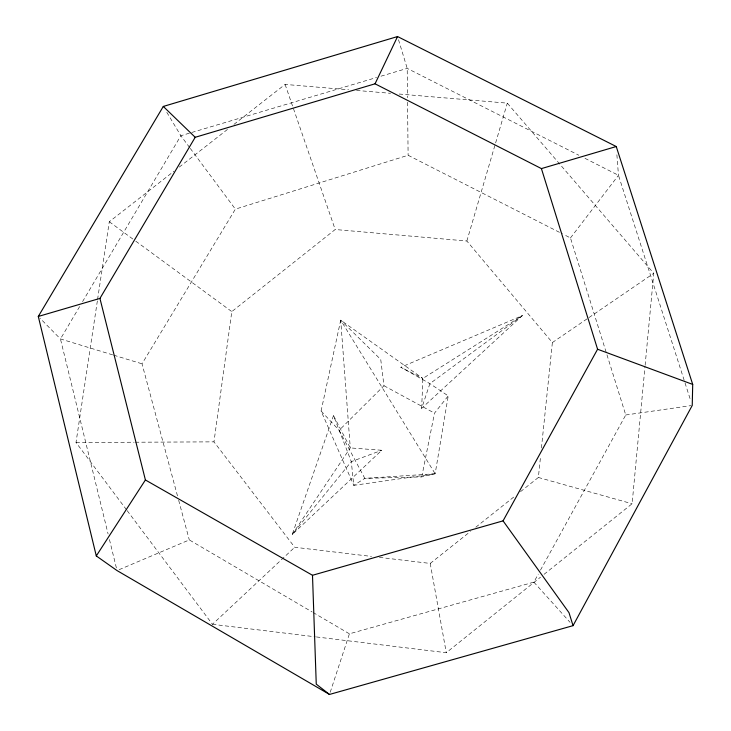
<?xml version="1.0" encoding="UTF-8"?>
<svg xmlns="http://www.w3.org/2000/svg" width="731" height="731" viewBox="0 0 731 731"><rect width="100%" height="100%" fill="white"/><g stroke="black" fill="none" stroke-linecap="round" stroke-linejoin="round"><path stroke-width="0.55" stroke-dasharray="3.65 2.74" d="M421.659 408.318L422.865 378.457L522.263 315.655L421.659 408.318L429.892 383.638L522.263 315.655L400.826 367.254L429.892 383.638L448.222 395.891L435.155 473.761L421.741 476.914L364.806 478.357L353.777 485.338L321.083 411.023L340.701 320.169L422.865 378.457L400.826 367.254M544.074 574.31L632.105 503.75L645.016 366.405M645.126 365.272L653.77 273.33L507.296 103.144L398.468 93.97M520.499 491.68L538.372 477.471L540.611 455.934M541.433 447.993L552.371 342.556L466.853 241.02L335.191 229.516L231.8 311.607L213.973 441.862L294.73 547.263L371.503 556.428M126.5 509.763L76.006 442.493L97.406 300.587M97.57 299.463L109.284 221.758L173.868 171.301M421.741 476.914L434.497 413.143L448.222 395.891M466.853 241.02L507.296 103.144M330.211 692.284L349.409 633.814L533.868 582.141L538.272 574.137M333.51 415.564L292.199 534.535L381.774 450.269L350.277 447.911L333.51 415.564L351.309 461.636L353.777 485.338L435.155 473.761L340.701 320.169L350.277 447.911L292.199 534.535L351.309 461.636L381.774 450.269M540.474 570.134L625.754 414.989L570.463 237.94L563.363 234.322M79.652 306.545L60.454 338.946L108.097 533.995M82.557 301.638L180.859 135.719L190.7 132.795M177.478 495.892L142.015 363.81L235.373 209.139L408.108 155.264L562.349 233.801M570.463 237.94L618.472 175.285L616.681 152.066M435.155 473.761L364.806 478.357L339.138 430.303L383.976 385.73L380.741 359.469L340.701 320.169M127.185 510.667L212.474 624.301L294.73 547.263M316.386 636.939L446.275 652.719L540.52 577.161M379.407 557.369L430.221 563.437L470.444 531.464M475.808 527.206L514.24 496.66M179.25 167.097L228.593 128.565M233.975 124.361L285.099 84.421L348.586 89.767M552.371 342.556L588.053 318.195M588.985 317.556L653.77 273.33M119.126 569.677L189.302 539.917L312.082 611.92M191.787 132.466L376.584 77.495M380.961 76.198L407.204 68.385L578.861 155.246M625.754 414.989L691.106 405.595M76.006 442.493L134.157 442.228M135.299 442.218L213.973 441.862M356.518 90.434L390.528 93.303M212.474 624.301L315.262 636.802M538.372 477.471L632.105 503.75M112.647 354.855L60.454 338.946L39.876 318.067M113.734 355.193L142.015 363.81M584.955 158.325L618.472 175.285L690.841 401.091M383.976 385.73L434.497 413.143M313.069 612.496L349.409 633.814M109.284 221.758L134.888 240.526M135.802 241.203L231.8 311.607M321.083 411.023L339.138 430.303M533.868 582.141L570.034 622.309M189.603 147.507L180.859 135.719L166.805 112.3M190.279 148.411L235.373 209.139M285.099 84.421L335.191 229.516M398.514 39.73L407.204 68.385L407.505 97.726M178.666 500.287L189.302 539.917M109.449 539.533L116.485 568.343M430.221 563.437L446.275 652.719M407.551 102.239L408.108 155.264"/><path stroke-width="1.1" d="M692.705 384.415L692.239 405.44L573.049 625.654L329.498 694.45L117.024 570.564L96.291 555.935L38.295 316.459L163.296 106.443L397.554 36.55L616.251 146.529L692.705 384.415L597.583 349.235L541.415 168.596L375.049 83.809L195.195 137.291L99.937 298.403L38.295 316.459M375.049 83.809L397.554 36.55M99.937 298.403L145.405 479.975L312.493 575.279L503.056 520.865L597.583 349.235M96.291 555.935L145.405 479.975M541.415 168.596L616.251 146.529M329.498 694.45L316.258 684.134L312.493 575.279M163.296 106.443L195.195 137.291M503.056 520.865L568.992 612.651L573.049 625.654"/></g></svg>
